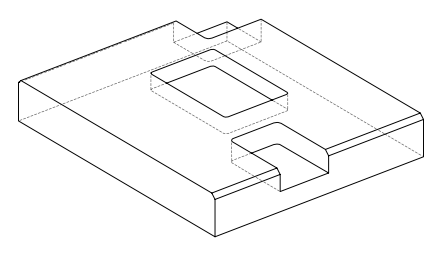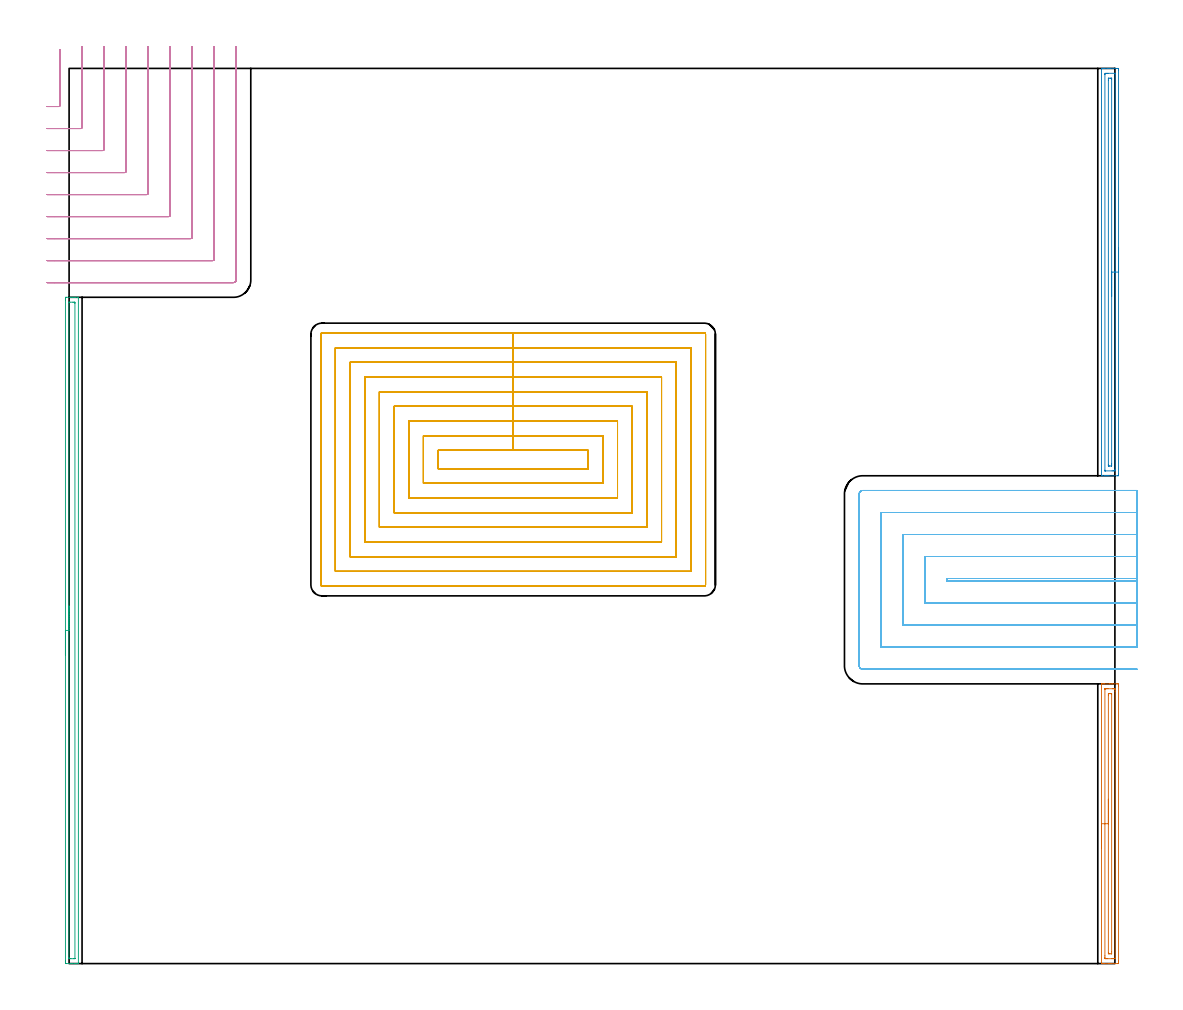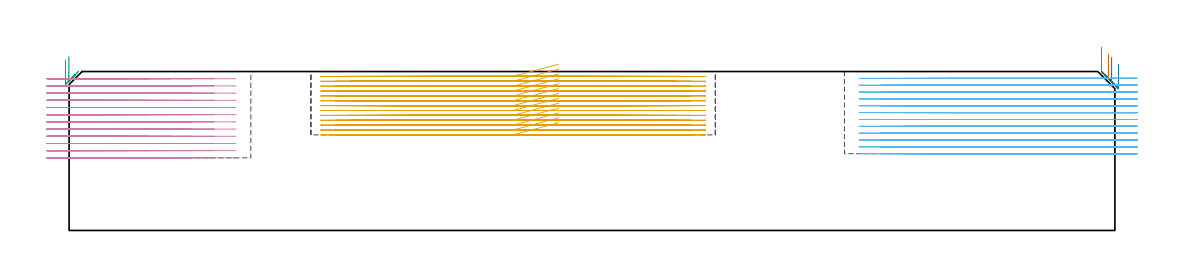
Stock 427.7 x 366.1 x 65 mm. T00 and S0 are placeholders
(PLAN: 6 operations, 3 tool changes, 151.1 min)
(1 AREA_MILL | FG_CHAMFER_SURFACE | UGT0205_001 | 2.93 min | 2911 mm3)
(2 AREA_MILL_1 | FG_CHAMFER_SURFACE_1 | UGT0205_001 | 4.19 min | 4190 mm3)
(3 AREA_MILL_2 | FG_CHAMFER_SURFACE_2 | UGT0205_001 | 4.55 min | 3875 mm3)
(4 MILL_CORNER_NOTCH_RECTANGULAR | CORNER_NOTCH_RECTANGULAR | NXT0201_011 | Follow Part, ap 3, ae 75% | 24.65 min | 245088 mm3)
(5 MILL_RECTANGULAR_POCKET | POCKET_RECTANGULAR_STRAIGHT | NXT0201_009 | Follow Part, ap 2, ae 75% | 79.49 min | 477308 mm3)
(6 MILL_SLOT | SLOT_PARTIAL_RECTANGULAR | NXT0201_011 | Follow Part, ap 3, ae 75% | 35.25 min | 315249 mm3)
(TOOL UGT0205_001 | Chamfer Mill 20 x 3 x 45 deg. | D20 FL50 Z2)
(TOOL NXT0201_011 | ENDMILL 12mm [2P460-1200-NA 1630] | D12 FL38 Z6)
(TOOL NXT0201_009 | ENDMILL 8mm [2P460-0800-NA 1630] | D8 FL26 Z6)
(OP 1 AREA_MILL)
G17 G21 G94 G90
T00 M6
G54
G17 G0 G90 X422.2 Y47.2 S1061 M3
G43 Z75. H0
G94 G1 Y47.238 Z74.128 F250.
Y47.352 Z73.263
Y47.541 Z72.412
Y47.803 Z71.58
Y48.137 Z70.774
Y48.54 Z70.
Y49.008 Z69.264
Y49.54 Z68.572
Y50.129 Z67.929
Y50.772 Z67.34
Y51.464 Z66.808
Y52.2 Z66.34
Y52.974 Z65.937
Y53.78 Z65.603
Y54.612 Z65.341
Y55.463 Z65.152
Y56.328 Z65.038
Y57.2 Z65.
Y114.254
X422.206 Y114.39 Z64.993
X422.476 Y114.4 Z64.722
X422.926 Z64.273
X423.502 Z63.693
X425.548 Z61.649
X426.14 Z61.055
X426.723 Z60.472
X428.482 Z58.714
X428.778 Y114.396 Z58.419
X429.191 Y114.39 Z58.005
X429.195 Y114.231 Z58.003
X429.199 Y113.808 Z58.001
X429.2 Y113.38 Z58.
Y1.055
X429.199 Y0.592 Z58.001
X429.195 Y0.169 Z58.003
X429.191 Y0.01 Z58.005
X428.778 Y0. Z58.419
X426.14 Z61.055
X425.548 Z61.649
X425.26 Z61.937
X423.502 Z63.693
X422.926 Z64.273
X422.622 Z64.577
X422.475 Y0.001 Z64.724
X422.206 Y0.01 Z64.993
X422.2 Y0.146 Z65.
Y57.2
X423.614 Z63.586
X423.615 Y112.22 Z63.585
X423.616 Y112.317 Z63.584
X423.618 Y112.364 Z63.582
X423.62 Y112.382 Z63.58
X423.643 Y112.39 Z63.557
X424.014 Y112.398 Z63.186
X424.381 Y112.399 Z62.819
X424.891 Y112.4 Z62.309
X426.65 Z60.55
X427.019 Y112.399 Z60.181
X427.532 Y112.396 Z59.668
X427.705 Y112.39 Z59.495
X427.779 Y112.369 Z59.421
X427.784 Y112.142 Z59.416
X427.785 Y112.025 Z59.415
X427.786 Y111.248 Z59.414
X427.785 Y2.18 Z59.415
X427.784 Y2.083 Z59.416
X427.781 Y2.036 Z59.419
X427.78 Y2.018 Z59.42
X427.757 Y2.01 Z59.443
X427.386 Y2.002 Z59.814
X427.019 Y2.001 Z60.181
X426.509 Y2. Z60.691
X424.75 Z62.45
X424.381 Y2.001 Z62.819
X423.867 Y2.004 Z63.333
X423.695 Y2.01 Z63.505
X423.621 Y2.031 Z63.579
X423.616 Y2.258 Z63.584
X423.615 Y2.375 Z63.585
X423.614 Y3.152 Z63.586
Y57.2
X425.028 Z62.172
X425.029 Y109.586 Z62.171
X425.031 Y110.242 Z62.169
X425.034 Y110.359 Z62.166
X425.035 Y110.382 Z62.165
X425.055 Y110.39 Z62.145
X425.108 Y110.397 Z62.092
X425.26 Y110.399 Z61.94
X425.985 Z61.215
X426.14 Y110.395 Z61.06
X426.294 Y110.39 Z60.906
X426.365 Y110.375 Z60.835
X426.368 Y110.32 Z60.832
X426.37 Y110.242 Z60.831
X426.371 Y110.008 Z60.829
Y4.814
X426.369 Y4.158 Z60.831
X426.366 Y4.041 Z60.834
X426.365 Y4.018 Z60.835
X426.345 Y4.01 Z60.855
X426.292 Y4.003 Z60.908
X426.14 Y4.001 Z61.06
X425.415 Z61.785
X425.26 Y4.005 Z61.94
X425.106 Y4.01 Z62.094
X425.035 Y4.025 Z62.165
X425.032 Y4.08 Z62.168
X425.03 Y4.158 Z62.17
X425.029 Y4.392 Z62.171
X425.028 Y57.2 Z62.172
Y58.072 Z62.21
Y58.936 Z62.323
Y59.788 Z62.512
Y60.62 Z62.775
Y61.426 Z63.108
Y62.2 Z63.511
Y62.936 Z63.98
Y63.628 Z64.511
Y64.271 Z65.1
Y64.86 Z65.744
Y65.392 Z66.436
Y65.86 Z67.172
Y66.263 Z67.945
Y66.597 Z68.751
Y66.859 Z69.583
Y67.048 Z70.435
Y67.162 Z71.3
Y67.2 Z72.172
G0 Z75.
M5
M2
(OP 2 AREA_MILL_1)
G17 G21 G94 G90
T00 M6
G54
G17 G0 G90 X429.2 Y292.8 S1061 M3
G43 Z75. H0
Z68.
G94 G1 Y292.762 Z67.128 F250.
Y292.648 Z66.264
Y292.459 Z65.412
Y292.197 Z64.58
Y291.863 Z63.774
Y291.46 Z63.
Y290.992 Z62.264
Y290.46 Z61.572
Y289.871 Z60.929
Y289.228 Z60.34
Y288.536 Z59.809
Y287.8 Z59.34
Y287.026 Z58.937
Y286.22 Z58.603
Y285.388 Z58.341
Y284.537 Z58.152
Y283.672 Z58.038
Y282.8 Z58.
X429.199 Y200.124 Z58.001
X429.196 Y199.699 Z58.002
X429.192 Y199.51 Z58.005
X428.778 Y199.5 Z58.419
X425.26 Z61.934
X424.73 Z62.467
X424.381 Z62.815
X423.85 Z63.346
X423.502 Z63.693
X422.535 Z64.665
X422.366 Y199.502 Z64.827
X422.202 Y199.51 Z64.988
X422.2 Y199.677 Z65.
Y365.923
X422.202 Y366.09 Z64.989
X422.366 Y366.098 Z64.827
X422.535 Y366.1 Z64.665
X422.804 Z64.396
X423.502 Z63.693
X424.73 Z62.467
X425.26 Z61.934
X425.874 Z61.321
X428.513 Z58.684
X428.778 Y366.097 Z58.419
X429.192 Y366.09 Z58.005
X429.196 Y365.901 Z58.002
X429.199 Y365.476 Z58.001
X429.2 Y282.8 Z58.
X427.786 Z59.414
X427.785 Y202.027 Z59.415
X427.784 Y201.912 Z59.416
X427.779 Y201.532 Z59.421
X427.415 Y201.509 Z59.785
X427.019 Y201.504 Z60.181
X426.544 Y201.5 Z60.656
X423.906 Z63.294
X423.699 Y201.502 Z63.501
X423.666 Y201.505 Z63.534
X423.633 Y201.51 Z63.567
X423.621 Y201.519 Z63.579
X423.62 Y201.546 Z63.58
X423.615 Y201.796 Z63.585
Y363.573
X423.616 Y363.688 Z63.584
X423.621 Y364.068 Z63.579
X423.985 Y364.091 Z63.215
X424.381 Y364.096 Z62.819
X424.856 Y364.1 Z62.344
X427.493 Z59.707
X427.701 Y364.098 Z59.499
X427.734 Y364.096 Z59.466
X427.767 Y364.09 Z59.433
X427.779 Y364.081 Z59.421
X427.78 Y364.054 Z59.42
X427.785 Y363.804 Z59.415
X427.786 Y282.8 Z59.414
X426.372 Z60.828
X426.371 Y204.358 Z60.829
X426.37 Y203.699 Z60.83
X426.367 Y203.582 Z60.833
X426.365 Y203.526 Z60.835
X426.359 Y203.509 Z60.841
X426.331 Y203.505 Z60.869
X426.14 Y203.502 Z61.06
X425.456 Y203.5 Z61.744
X425.26 Y203.502 Z61.94
X425.065 Y203.508 Z62.135
X425.042 Y203.51 Z62.158
X425.035 Y203.52 Z62.165
X425.032 Y203.558 Z62.168
X425.03 Y203.621 Z62.17
X425.029 Y203.699 Z62.171
X425.028 Y203.935 Z62.172
X425.029 Y361.242 Z62.171
X425.03 Y361.901 Z62.17
X425.033 Y362.018 Z62.167
X425.035 Y362.074 Z62.165
X425.041 Y362.091 Z62.159
X425.069 Y362.095 Z62.131
X425.26 Y362.098 Z61.94
X425.944 Y362.1 Z61.256
X426.14 Y362.098 Z61.06
X426.335 Y362.092 Z60.865
X426.358 Y362.09 Z60.842
X426.365 Y362.08 Z60.835
X426.368 Y362.042 Z60.832
X426.37 Y361.979 Z60.83
X426.371 Y361.901 Z60.829
X426.372 Y361.665 Z60.828
Y282.8
Y281.928 Z60.867
Y281.064 Z60.98
Y280.212 Z61.169
Y279.38 Z61.432
Y278.574 Z61.765
Y277.8 Z62.168
Y277.064 Z62.637
Y276.372 Z63.168
Y275.729 Z63.757
Y275.14 Z64.401
Y274.609 Z65.093
Y274.14 Z65.828
Y273.737 Z66.602
Y273.403 Z67.408
Y273.141 Z68.24
Y272.952 Z69.092
Y272.838 Z69.957
Y272.8 Z70.828
G0 Z75.
M5
M2
(OP 3 AREA_MILL_2)
G17 G21 G94 G90
T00 M6
G54
G17 G0 G90 X-1.5 Y126.25 S1061 M3
G43 Z75. H0
Z69.7
G94 G1 Y126.288 Z68.828 F250.
Y126.402 Z67.964
Y126.591 Z67.112
Y126.853 Z66.28
Y127.187 Z65.474
Y127.59 Z64.7
Y128.059 Z63.964
Y128.59 Z63.272
Y129.179 Z62.629
Y129.822 Z62.04
Y130.514 Z61.509
Y131.25 Z61.04
Y132.024 Z60.637
Y132.83 Z60.303
Y133.662 Z60.041
Y134.514 Z59.852
Y135.378 Z59.738
Y136.25 Z59.7
Y271.456
X-1.499 Y271.895 Z59.701
X-1.495 Y272.343 Z59.702
X-1.491 Y272.49 Z59.705
X-1.053 Y272.5 Z60.143
X0.709 Z61.903
X1.278 Z62.474
X1.591 Z62.787
X2.159 Z63.355
X2.472 Z63.667
X3.483 Z64.682
X3.794 Y272.49 Z64.993
X3.8 Y272.341 Z65.
Y0.159
X3.794 Y0.01 Z64.993
X3.482 Y0. Z64.682
X3.098 Z64.297
X2.472 Z63.667
X1.278 Z62.474
X0.709 Z61.903
X-1.053 Y0.001 Z60.143
X-1.284 Y0.004 Z59.912
X-1.491 Y0.01 Z59.705
X-1.495 Y0.157 Z59.703
X-1.499 Y0.605 Z59.701
X-1.5 Y1.058 Z59.7
Y136.25
X-0.086 Z61.114
X-0.085 Y270.412 Z61.115
X-0.084 Y270.463 Z61.116
X-0.082 Y270.486 Z61.118
X-0.08 Y270.49 Z61.12
X-0.059 Y270.492 Z61.141
X0.326 Y270.499 Z61.526
X1.591 Z62.791
X2.09 Y270.497 Z63.29
X2.29 Y270.49 Z63.49
X2.379 Y270.472 Z63.579
X2.384 Y270.199 Z63.584
X2.385 Y270.11 Z63.585
Y2.088
X2.384 Y2.037 Z63.584
X2.381 Y2.014 Z63.581
X2.38 Y2.01 Z63.58
X2.359 Y2.008 Z63.559
X1.974 Y2.001 Z63.174
X0.709 Z61.909
X0.21 Y2.003 Z61.41
X0.01 Y2.01 Z61.21
X-0.079 Y2.028 Z61.121
X-0.084 Y2.301 Z61.116
X-0.085 Y2.39 Z61.115
X-0.086 Y136.25 Z61.114
Y137.122 Z61.152
Y137.987 Z61.266
Y138.838 Z61.455
Y139.67 Z61.717
Y140.476 Z62.051
Y141.25 Z62.454
Y141.986 Z62.923
Y142.678 Z63.454
Y143.321 Z64.043
Y143.91 Z64.686
Y144.442 Z65.378
Y144.91 Z66.114
Y145.313 Z66.888
Y145.647 Z67.694
Y145.909 Z68.526
Y146.098 Z69.378
Y146.212 Z70.243
Y146.25 Z71.114
G0 Z75.
M5
M2
(OP 4 MILL_CORNER_NOTCH_RECTANGULAR)
G17 G21 G94 G90
T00 M6
G54
G17 G0 G90 X-9. Y350.5 S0 M3
G43 Z75. H1
Z62.058
G94 G1 X-6. F250.
X-4.294 F500.
G3 X-3.7 Y351.094 R0.6
G1 Y370.823
Y373.823 F250.
G0 Z75.
X-9. Y341.5
Z62.058
G1 X-6.
X4.705 F500.
G3 X5.3 Y342.095 R0.6
G1 Y372.1
Y375.1 F250.
G0 Z75.
X-9. Y332.5
Z62.058
G1 X-6.
X13.705 F500.
G3 X14.3 Y333.095 R0.6
G1 Y372.1
Y375.1 F250.
G0 Z75.
X-9. Y323.5
Z62.058
G1 X-6.
X22.705 F500.
G3 X23.3 Y324.095 R0.6
G1 Y372.1
Y375.1 F250.
G0 Z75.
X-9. Y314.5
Z62.058
G1 X-6.
X31.704 F500.
G3 X32.3 Y315.096 R0.6
G1 Y372.1
Y375.1 F250.
G0 Z75.
X-9. Y305.5
Z62.058
G1 X-6.
X40.704 F500.
G3 X41.3 Y306.096 R0.6
G1 Y372.1
Y375.1 F250.
G0 Z75.
X-9. Y296.5
Z62.058
G1 X-6.
X49.704 F500.
G3 X50.3 Y297.096 R0.6
G1 Y372.1
Y375.1 F250.
G0 Z75.
X-9. Y287.5
Z62.058
G1 X-6.
X58.704 F500.
G3 X59.3 Y288.096 R0.6
G1 Y372.1
Y375.1 F250.
G0 Z75.
X-9. Y278.5
Z62.058
G1 X-6.
X67.2 F500.
G3 X68.3 Y279.6 R1.1
G1 Y372.1
Y375.1 F250.
G0 Z75.
X-9. Y350.5
Z59.117
G1 X-6.
X-4.294 F500.
G3 X-3.7 Y351.094 R0.6
G1 Y370.823
Y373.823 F250.
G0 Z75.
X-9. Y341.5
Z59.117
G1 X-6.
X4.705 F500.
G3 X5.3 Y342.095 R0.6
G1 Y372.1
Y375.1 F250.
G0 Z75.
X-9. Y332.5
Z59.117
G1 X-6.
X13.705 F500.
G3 X14.3 Y333.095 R0.6
G1 Y372.1
Y375.1 F250.
G0 Z75.
X-9. Y323.5
Z59.117
G1 X-6.
X22.705 F500.
G3 X23.3 Y324.095 R0.6
G1 Y372.1
Y375.1 F250.
G0 Z75.
X-9. Y314.5
Z59.117
G1 X-6.
X31.704 F500.
G3 X32.3 Y315.096 R0.6
G1 Y372.1
Y375.1 F250.
G0 Z75.
X-9. Y305.5
Z59.117
G1 X-6.
X40.704 F500.
G3 X41.3 Y306.096 R0.6
G1 Y372.1
Y375.1 F250.
G0 Z75.
X-9. Y296.5
Z59.117
G1 X-6.
X49.704 F500.
G3 X50.3 Y297.096 R0.6
G1 Y372.1
Y375.1 F250.
G0 Z75.
X-9. Y287.5
Z59.117
G1 X-6.
X58.704 F500.
G3 X59.3 Y288.096 R0.6
G1 Y372.1
Y375.1 F250.
G0 Z75.
X-9. Y278.5
Z59.117
G1 X-6.
X67.2 F500.
G3 X68.3 Y279.6 R1.1
G1 Y372.1
Y375.1 F250.
G0 Z75.
X-9. Y350.5
Z56.175
G1 X-6.
X-4.294 F500.
G3 X-3.7 Y351.094 R0.6
G1 Y370.823
Y373.823 F250.
G0 Z75.
X-9. Y341.5
Z56.175
G1 X-6.
X4.705 F500.
G3 X5.3 Y342.095 R0.6
G1 Y372.1
Y375.1 F250.
G0 Z75.
X-9. Y332.5
Z56.175
G1 X-6.
X13.705 F500.
G3 X14.3 Y333.095 R0.6
G1 Y372.1
Y375.1 F250.
G0 Z75.
X-9. Y323.5
Z56.175
G1 X-6.
X22.705 F500.
G3 X23.3 Y324.095 R0.6
G1 Y372.1
Y375.1 F250.
G0 Z75.
X-9. Y314.5
Z56.175
G1 X-6.
X31.704 F500.
G3 X32.3 Y315.096 R0.6
G1 Y372.1
Y375.1 F250.
G0 Z75.
X-9. Y305.5
Z56.175
G1 X-6.
X40.704 F500.
G3 X41.3 Y306.096 R0.6
G1 Y372.1
Y375.1 F250.
G0 Z75.
X-9. Y296.5
Z56.175
G1 X-6.
X49.704 F500.
G3 X50.3 Y297.096 R0.6
G1 Y372.1
Y375.1 F250.
G0 Z75.
X-9. Y287.5
Z56.175
G1 X-6.
X58.704 F500.
G3 X59.3 Y288.096 R0.6
G1 Y372.1
Y375.1 F250.
G0 Z75.
X-9. Y278.5
Z56.175
G1 X-6.
X67.2 F500.
G3 X68.3 Y279.6 R1.1
G1 Y372.1
Y375.1 F250.
G0 Z75.
X-9. Y350.5
Z53.233
G1 X-6.
X-4.294 F500.
G3 X-3.7 Y351.094 R0.6
G1 Y370.823
Y373.823 F250.
G0 Z75.
X-9. Y341.5
Z53.233
G1 X-6.
X4.705 F500.
G3 X5.3 Y342.095 R0.6
G1 Y372.1
Y375.1 F250.
G0 Z75.
X-9. Y332.5
Z53.233
G1 X-6.
X13.705 F500.
G3 X14.3 Y333.095 R0.6
G1 Y372.1
Y375.1 F250.
G0 Z75.
X-9. Y323.5
Z53.233
G1 X-6.
X22.705 F500.
G3 X23.3 Y324.095 R0.6
G1 Y372.1
Y375.1 F250.
G0 Z75.
X-9. Y314.5
Z53.233
G1 X-6.
X31.704 F500.
G3 X32.3 Y315.096 R0.6
G1 Y372.1
Y375.1 F250.
G0 Z75.
X-9. Y305.5
Z53.233
G1 X-6.
X40.704 F500.
G3 X41.3 Y306.096 R0.6
G1 Y372.1
Y375.1 F250.
G0 Z75.
X-9. Y296.5
Z53.233
G1 X-6.
X49.704 F500.
G3 X50.3 Y297.096 R0.6
G1 Y372.1
Y375.1 F250.
G0 Z75.
X-9. Y287.5
Z53.233
G1 X-6.
X58.704 F500.
G3 X59.3 Y288.096 R0.6
G1 Y372.1
Y375.1 F250.
G0 Z75.
X-9. Y278.5
Z53.233
G1 X-6.
X67.2 F500.
G3 X68.3 Y279.6 R1.1
G1 Y372.1
Y375.1 F250.
G0 Z75.
X-9. Y350.5
Z50.292
G1 X-6.
X-4.294 F500.
G3 X-3.7 Y351.094 R0.6
G1 Y370.823
Y373.823 F250.
G0 Z75.
X-9. Y341.5
Z50.292
G1 X-6.
X4.705 F500.
G3 X5.3 Y342.095 R0.6
G1 Y372.1
Y375.1 F250.
G0 Z75.
X-9. Y332.5
Z50.292
G1 X-6.
X13.705 F500.
G3 X14.3 Y333.095 R0.6
G1 Y372.1
Y375.1 F250.
G0 Z75.
X-9. Y323.5
Z50.292
G1 X-6.
X22.705 F500.
G3 X23.3 Y324.095 R0.6
G1 Y372.1
Y375.1 F250.
G0 Z75.
X-9. Y314.5
Z50.292
G1 X-6.
X31.704 F500.
G3 X32.3 Y315.096 R0.6
G1 Y372.1
Y375.1 F250.
G0 Z75.
X-9. Y305.5
Z50.292
G1 X-6.
X40.704 F500.
G3 X41.3 Y306.096 R0.6
G1 Y372.1
Y375.1 F250.
G0 Z75.
X-9. Y296.5
Z50.292
G1 X-6.
X49.704 F500.
G3 X50.3 Y297.096 R0.6
G1 Y372.1
Y375.1 F250.
G0 Z75.
X-9. Y287.5
Z50.292
G1 X-6.
X58.704 F500.
G3 X59.3 Y288.096 R0.6
G1 Y372.1
Y375.1 F250.
G0 Z75.
X-9. Y278.5
Z50.292
G1 X-6.
X67.2 F500.
G3 X68.3 Y279.6 R1.1
G1 Y372.1
Y375.1 F250.
G0 Z75.
X-9. Y350.5
Z47.35
G1 X-6.
X-4.294 F500.
G3 X-3.7 Y351.094 R0.6
G1 Y370.823
Y373.823 F250.
G0 Z75.
X-9. Y341.5
Z47.35
G1 X-6.
X4.705 F500.
G3 X5.3 Y342.095 R0.6
G1 Y372.1
Y375.1 F250.
G0 Z75.
X-9. Y332.5
Z47.35
G1 X-6.
X13.705 F500.
G3 X14.3 Y333.095 R0.6
G1 Y372.1
Y375.1 F250.
G0 Z75.
X-9. Y323.5
Z47.35
G1 X-6.
X22.705 F500.
G3 X23.3 Y324.095 R0.6
G1 Y372.1
Y375.1 F250.
G0 Z75.
X-9. Y314.5
Z47.35
G1 X-6.
X31.704 F500.
G3 X32.3 Y315.096 R0.6
G1 Y372.1
Y375.1 F250.
G0 Z75.
X-9. Y305.5
Z47.35
G1 X-6.
X40.704 F500.
G3 X41.3 Y306.096 R0.6
G1 Y372.1
Y375.1 F250.
G0 Z75.
X-9. Y296.5
Z47.35
G1 X-6.
X49.704 F500.
G3 X50.3 Y297.096 R0.6
G1 Y372.1
Y375.1 F250.
G0 Z75.
X-9. Y287.5
Z47.35
G1 X-6.
X58.704 F500.
G3 X59.3 Y288.096 R0.6
G1 Y372.1
Y375.1 F250.
G0 Z75.
X-9. Y278.5
Z47.35
G1 X-6.
X67.2 F500.
G3 X68.3 Y279.6 R1.1
G1 Y372.1
Y375.1 F250.
G0 Z75.
X-9. Y350.5
Z44.408
G1 X-6.
X-4.294 F500.
G3 X-3.7 Y351.094 R0.6
G1 Y370.823
Y373.823 F250.
G0 Z75.
X-9. Y341.5
Z44.408
G1 X-6.
X4.705 F500.
G3 X5.3 Y342.095 R0.6
G1 Y372.1
Y375.1 F250.
G0 Z75.
X-9. Y332.5
Z44.408
G1 X-6.
X13.705 F500.
G3 X14.3 Y333.095 R0.6
G1 Y372.1
Y375.1 F250.
G0 Z75.
X-9. Y323.5
Z44.408
G1 X-6.
X22.705 F500.
G3 X23.3 Y324.095 R0.6
G1 Y372.1
Y375.1 F250.
G0 Z75.
X-9. Y314.5
Z44.408
G1 X-6.
X31.704 F500.
G3 X32.3 Y315.096 R0.6
G1 Y372.1
Y375.1 F250.
G0 Z75.
X-9. Y305.5
Z44.408
G1 X-6.
X40.704 F500.
G3 X41.3 Y306.096 R0.6
G1 Y372.1
Y375.1 F250.
G0 Z75.
X-9. Y296.5
Z44.408
G1 X-6.
X49.704 F500.
G3 X50.3 Y297.096 R0.6
G1 Y372.1
Y375.1 F250.
G0 Z75.
X-9. Y287.5
Z44.408
G1 X-6.
X58.704 F500.
G3 X59.3 Y288.096 R0.6
G1 Y372.1
Y375.1 F250.
G0 Z75.
X-9. Y278.5
Z44.408
G1 X-6.
X67.2 F500.
G3 X68.3 Y279.6 R1.1
G1 Y372.1
Y375.1 F250.
G0 Z75.
X-9. Y350.5
Z41.467
G1 X-6.
X-4.294 F500.
G3 X-3.7 Y351.094 R0.6
G1 Y370.823
Y373.823 F250.
G0 Z75.
X-9. Y341.5
Z41.467
G1 X-6.
X4.705 F500.
G3 X5.3 Y342.095 R0.6
G1 Y372.1
Y375.1 F250.
G0 Z75.
X-9. Y332.5
Z41.467
G1 X-6.
X13.705 F500.
G3 X14.3 Y333.095 R0.6
G1 Y372.1
Y375.1 F250.
G0 Z75.
X-9. Y323.5
Z41.467
G1 X-6.
X22.705 F500.
G3 X23.3 Y324.095 R0.6
G1 Y372.1
Y375.1 F250.
G0 Z75.
X-9. Y314.5
Z41.467
G1 X-6.
X31.704 F500.
G3 X32.3 Y315.096 R0.6
G1 Y372.1
Y375.1 F250.
G0 Z75.
X-9. Y305.5
Z41.467
G1 X-6.
X40.704 F500.
G3 X41.3 Y306.096 R0.6
G1 Y372.1
Y375.1 F250.
G0 Z75.
X-9. Y296.5
Z41.467
G1 X-6.
X49.704 F500.
G3 X50.3 Y297.096 R0.6
G1 Y372.1
Y375.1 F250.
G0 Z75.
X-9. Y287.5
Z41.467
G1 X-6.
X58.704 F500.
G3 X59.3 Y288.096 R0.6
G1 Y372.1
Y375.1 F250.
G0 Z75.
X-9. Y278.5
Z41.467
G1 X-6.
X67.2 F500.
G3 X68.3 Y279.6 R1.1
G1 Y372.1
Y375.1 F250.
G0 Z75.
X-9. Y350.5
Z38.525
G1 X-6.
X-4.294 F500.
G3 X-3.7 Y351.094 R0.6
G1 Y370.823
Y373.823 F250.
G0 Z75.
X-9. Y341.5
Z38.525
G1 X-6.
X4.705 F500.
G3 X5.3 Y342.095 R0.6
G1 Y372.1
Y375.1 F250.
G0 Z75.
X-9. Y332.5
Z38.525
G1 X-6.
X13.705 F500.
G3 X14.3 Y333.095 R0.6
G1 Y372.1
Y375.1 F250.
G0 Z75.
X-9. Y323.5
Z38.525
G1 X-6.
X22.705 F500.
G3 X23.3 Y324.095 R0.6
G1 Y372.1
Y375.1 F250.
G0 Z75.
X-9. Y314.5
Z38.525
G1 X-6.
X31.704 F500.
G3 X32.3 Y315.096 R0.6
G1 Y372.1
Y375.1 F250.
G0 Z75.
X-9. Y305.5
Z38.525
G1 X-6.
X40.704 F500.
G3 X41.3 Y306.096 R0.6
G1 Y372.1
Y375.1 F250.
G0 Z75.
X-9. Y296.5
Z38.525
G1 X-6.
X49.704 F500.
G3 X50.3 Y297.096 R0.6
G1 Y372.1
Y375.1 F250.
G0 Z75.
X-9. Y287.5
Z38.525
G1 X-6.
X58.704 F500.
G3 X59.3 Y288.096 R0.6
G1 Y372.1
Y375.1 F250.
G0 Z75.
X-9. Y278.5
Z38.525
G1 X-6.
X67.2 F500.
G3 X68.3 Y279.6 R1.1
G1 Y372.1
Y375.1 F250.
G0 Z75.
X-9. Y350.5
Z35.583
G1 X-6.
X-4.294 F500.
G3 X-3.7 Y351.094 R0.6
G1 Y370.823
Y373.823 F250.
G0 Z75.
X-9. Y341.5
Z35.583
G1 X-6.
X4.705 F500.
G3 X5.3 Y342.095 R0.6
G1 Y372.1
Y375.1 F250.
G0 Z75.
X-9. Y332.5
Z35.583
G1 X-6.
X13.705 F500.
G3 X14.3 Y333.095 R0.6
G1 Y372.1
Y375.1 F250.
G0 Z75.
X-9. Y323.5
Z35.583
G1 X-6.
X22.705 F500.
G3 X23.3 Y324.095 R0.6
G1 Y372.1
Y375.1 F250.
G0 Z75.
X-9. Y314.5
Z35.583
G1 X-6.
X31.704 F500.
G3 X32.3 Y315.096 R0.6
G1 Y372.1
Y375.1 F250.
G0 Z75.
X-9. Y305.5
Z35.583
G1 X-6.
X40.704 F500.
G3 X41.3 Y306.096 R0.6
G1 Y372.1
Y375.1 F250.
G0 Z75.
X-9. Y296.5
Z35.583
G1 X-6.
X49.704 F500.
G3 X50.3 Y297.096 R0.6
G1 Y372.1
Y375.1 F250.
G0 Z75.
X-9. Y287.5
Z35.583
G1 X-6.
X58.704 F500.
G3 X59.3 Y288.096 R0.6
G1 Y372.1
Y375.1 F250.
G0 Z75.
X-9. Y278.5
Z35.583
G1 X-6.
X67.2 F500.
G3 X68.3 Y279.6 R1.1
G1 Y372.1
Y375.1 F250.
G0 Z75.
X-9. Y350.5
Z32.642
G1 X-6.
X-4.294 F500.
G3 X-3.7 Y351.094 R0.6
G1 Y370.823
Y373.823 F250.
G0 Z75.
X-9. Y341.5
Z32.642
G1 X-6.
X4.705 F500.
G3 X5.3 Y342.095 R0.6
G1 Y372.1
Y375.1 F250.
G0 Z75.
X-9. Y332.5
Z32.642
G1 X-6.
X13.705 F500.
G3 X14.3 Y333.095 R0.6
G1 Y372.1
Y375.1 F250.
G0 Z75.
X-9. Y323.5
Z32.642
G1 X-6.
X22.705 F500.
G3 X23.3 Y324.095 R0.6
G1 Y372.1
Y375.1 F250.
G0 Z75.
X-9. Y314.5
Z32.642
G1 X-6.
X31.704 F500.
G3 X32.3 Y315.096 R0.6
G1 Y372.1
Y375.1 F250.
G0 Z75.
X-9. Y305.5
Z32.642
G1 X-6.
X40.704 F500.
G3 X41.3 Y306.096 R0.6
G1 Y372.1
Y375.1 F250.
G0 Z75.
X-9. Y296.5
Z32.642
G1 X-6.
X49.704 F500.
G3 X50.3 Y297.096 R0.6
G1 Y372.1
Y375.1 F250.
G0 Z75.
X-9. Y287.5
Z32.642
G1 X-6.
X58.704 F500.
G3 X59.3 Y288.096 R0.6
G1 Y372.1
Y375.1 F250.
G0 Z75.
X-9. Y278.5
Z32.642
G1 X-6.
X67.2 F500.
G3 X68.3 Y279.6 R1.1
G1 Y372.1
Y375.1 F250.
G0 Z75.
X-9. Y350.5
Z29.7
G1 X-6.
X-4.294 F500.
G3 X-3.7 Y351.094 R0.6
G1 Y370.823
Y373.823 F250.
G0 Z75.
X-9. Y341.5
Z29.7
G1 X-6.
X4.705 F500.
G3 X5.3 Y342.095 R0.6
G1 Y372.1
Y375.1 F250.
G0 Z75.
X-9. Y332.5
Z29.7
G1 X-6.
X13.705 F500.
G3 X14.3 Y333.095 R0.6
G1 Y372.1
Y375.1 F250.
G0 Z75.
X-9. Y323.5
Z29.7
G1 X-6.
X22.705 F500.
G3 X23.3 Y324.095 R0.6
G1 Y372.1
Y375.1 F250.
G0 Z75.
X-9. Y314.5
Z29.7
G1 X-6.
X31.704 F500.
G3 X32.3 Y315.096 R0.6
G1 Y372.1
Y375.1 F250.
G0 Z75.
X-9. Y305.5
Z29.7
G1 X-6.
X40.704 F500.
G3 X41.3 Y306.096 R0.6
G1 Y372.1
Y375.1 F250.
G0 Z75.
X-9. Y296.5
Z29.7
G1 X-6.
X49.704 F500.
G3 X50.3 Y297.096 R0.6
G1 Y372.1
Y375.1 F250.
G0 Z75.
X-9. Y287.5
Z29.7
G1 X-6.
X58.704 F500.
G3 X59.3 Y288.096 R0.6
G1 Y372.1
Y375.1 F250.
G0 Z75.
X-9. Y278.5
Z29.7
G1 X-6.
X67.2 F500.
G3 X68.3 Y279.6 R1.1
G1 Y372.1
Y375.1 F250.
G0 Z75.
M5
M2
(OP 5 MILL_RECTANGULAR_POCKET)
G17 G21 G94 G90
T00 M6
G54
G17 G0 G90 X200.232 Y209.9 S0 M3
G43 Z75. H1
Z68.
G94 G1 X181.6 Z63.008 F250.
X150.9 F500.
Y202.4
X212.3
Y209.9
X181.6
Y215.9
X144.9
Y196.4
X218.3
Y215.9
X181.6
Y221.9
X138.9
Y190.4
X224.3
Y221.9
X181.6
Y227.9
X132.9
Y184.4
X230.3
Y227.9
X181.6
Y233.9
X126.9
Y178.4
X236.3
Y233.9
X181.6
Y239.9
X120.9
Y172.4
X242.3
Y239.9
X181.6
Y245.9
X114.9
Y166.4
X248.3
Y245.9
X181.6
Y251.9
X108.9
Y160.4
X254.3
Y251.9
X181.6
Y257.9
X103.4
G3 X102.9 Y257.4 R0.5
G1 Y154.9
G3 X103.4 Y154.4 R0.5
G1 X259.8
G3 X260.3 Y154.9 R0.5
G1 Y257.4
G3 X259.8 Y257.9 R0.5
G1 X181.6
X180.6
G0 X200.232 Y209.9 Z66.008
G1 X181.6 Z61.015 F250.
X150.9 F500.
Y202.4
X212.3
Y209.9
X181.6
Y215.9
X144.9
Y196.4
X218.3
Y215.9
X181.6
Y221.9
X138.9
Y190.4
X224.3
Y221.9
X181.6
Y227.9
X132.9
Y184.4
X230.3
Y227.9
X181.6
Y233.9
X126.9
Y178.4
X236.3
Y233.9
X181.6
Y239.9
X120.9
Y172.4
X242.3
Y239.9
X181.6
Y245.9
X114.9
Y166.4
X248.3
Y245.9
X181.6
Y251.9
X108.9
Y160.4
X254.3
Y251.9
X181.6
Y257.9
X103.4
G3 X102.9 Y257.4 R0.5
G1 Y154.9
G3 X103.4 Y154.4 R0.5
G1 X259.8
G3 X260.3 Y154.9 R0.5
G1 Y257.4
G3 X259.8 Y257.9 R0.5
G1 X181.6
X180.6
G0 X200.232 Y209.9 Z64.015
G1 X181.6 Z59.023 F250.
X150.9 F500.
Y202.4
X212.3
Y209.9
X181.6
Y215.9
X144.9
Y196.4
X218.3
Y215.9
X181.6
Y221.9
X138.9
Y190.4
X224.3
Y221.9
X181.6
Y227.9
X132.9
Y184.4
X230.3
Y227.9
X181.6
Y233.9
X126.9
Y178.4
X236.3
Y233.9
X181.6
Y239.9
X120.9
Y172.4
X242.3
Y239.9
X181.6
Y245.9
X114.9
Y166.4
X248.3
Y245.9
X181.6
Y251.9
X108.9
Y160.4
X254.3
Y251.9
X181.6
Y257.9
X103.4
G3 X102.9 Y257.4 R0.5
G1 Y154.9
G3 X103.4 Y154.4 R0.5
G1 X259.8
G3 X260.3 Y154.9 R0.5
G1 Y257.4
G3 X259.8 Y257.9 R0.5
G1 X181.6
X180.6
G0 X200.232 Y209.9 Z62.023
G1 X181.6 Z57.031 F250.
X150.9 F500.
Y202.4
X212.3
Y209.9
X181.6
Y215.9
X144.9
Y196.4
X218.3
Y215.9
X181.6
Y221.9
X138.9
Y190.4
X224.3
Y221.9
X181.6
Y227.9
X132.9
Y184.4
X230.3
Y227.9
X181.6
Y233.9
X126.9
Y178.4
X236.3
Y233.9
X181.6
Y239.9
X120.9
Y172.4
X242.3
Y239.9
X181.6
Y245.9
X114.9
Y166.4
X248.3
Y245.9
X181.6
Y251.9
X108.9
Y160.4
X254.3
Y251.9
X181.6
Y257.9
X103.4
G3 X102.9 Y257.4 R0.5
G1 Y154.9
G3 X103.4 Y154.4 R0.5
G1 X259.8
G3 X260.3 Y154.9 R0.5
G1 Y257.4
G3 X259.8 Y257.9 R0.5
G1 X181.6
X180.6
G0 X200.232 Y209.9 Z60.031
G1 X181.6 Z55.038 F250.
X150.9 F500.
Y202.4
X212.3
Y209.9
X181.6
Y215.9
X144.9
Y196.4
X218.3
Y215.9
X181.6
Y221.9
X138.9
Y190.4
X224.3
Y221.9
X181.6
Y227.9
X132.9
Y184.4
X230.3
Y227.9
X181.6
Y233.9
X126.9
Y178.4
X236.3
Y233.9
X181.6
Y239.9
X120.9
Y172.4
X242.3
Y239.9
X181.6
Y245.9
X114.9
Y166.4
X248.3
Y245.9
X181.6
Y251.9
X108.9
Y160.4
X254.3
Y251.9
X181.6
Y257.9
X103.4
G3 X102.9 Y257.4 R0.5
G1 Y154.9
G3 X103.4 Y154.4 R0.5
G1 X259.8
G3 X260.3 Y154.9 R0.5
G1 Y257.4
G3 X259.8 Y257.9 R0.5
G1 X181.6
X180.6
G0 X200.232 Y209.9 Z58.038
G1 X181.6 Z53.046 F250.
X150.9 F500.
Y202.4
X212.3
Y209.9
X181.6
Y215.9
X144.9
Y196.4
X218.3
Y215.9
X181.6
Y221.9
X138.9
Y190.4
X224.3
Y221.9
X181.6
Y227.9
X132.9
Y184.4
X230.3
Y227.9
X181.6
Y233.9
X126.9
Y178.4
X236.3
Y233.9
X181.6
Y239.9
X120.9
Y172.4
X242.3
Y239.9
X181.6
Y245.9
X114.9
Y166.4
X248.3
Y245.9
X181.6
Y251.9
X108.9
Y160.4
X254.3
Y251.9
X181.6
Y257.9
X103.4
G3 X102.9 Y257.4 R0.5
G1 Y154.9
G3 X103.4 Y154.4 R0.5
G1 X259.8
G3 X260.3 Y154.9 R0.5
G1 Y257.4
G3 X259.8 Y257.9 R0.5
G1 X181.6
X180.6
G0 X200.232 Y209.9 Z56.046
G1 X181.6 Z51.054 F250.
X150.9 F500.
Y202.4
X212.3
Y209.9
X181.6
Y215.9
X144.9
Y196.4
X218.3
Y215.9
X181.6
Y221.9
X138.9
Y190.4
X224.3
Y221.9
X181.6
Y227.9
X132.9
Y184.4
X230.3
Y227.9
X181.6
Y233.9
X126.9
Y178.4
X236.3
Y233.9
X181.6
Y239.9
X120.9
Y172.4
X242.3
Y239.9
X181.6
Y245.9
X114.9
Y166.4
X248.3
Y245.9
X181.6
Y251.9
X108.9
Y160.4
X254.3
Y251.9
X181.6
Y257.9
X103.4
G3 X102.9 Y257.4 R0.5
G1 Y154.9
G3 X103.4 Y154.4 R0.5
G1 X259.8
G3 X260.3 Y154.9 R0.5
G1 Y257.4
G3 X259.8 Y257.9 R0.5
G1 X181.6
X180.6
G0 X200.232 Y209.9 Z54.054
G1 X181.6 Z49.062 F250.
X150.9 F500.
Y202.4
X212.3
Y209.9
X181.6
Y215.9
X144.9
Y196.4
X218.3
Y215.9
X181.6
Y221.9
X138.9
Y190.4
X224.3
Y221.9
X181.6
Y227.9
X132.9
Y184.4
X230.3
Y227.9
X181.6
Y233.9
X126.9
Y178.4
X236.3
Y233.9
X181.6
Y239.9
X120.9
Y172.4
X242.3
Y239.9
X181.6
Y245.9
X114.9
Y166.4
X248.3
Y245.9
X181.6
Y251.9
X108.9
Y160.4
X254.3
Y251.9
X181.6
Y257.9
X103.4
G3 X102.9 Y257.4 R0.5
G1 Y154.9
G3 X103.4 Y154.4 R0.5
G1 X259.8
G3 X260.3 Y154.9 R0.5
G1 Y257.4
G3 X259.8 Y257.9 R0.5
G1 X181.6
X180.6
G0 X200.232 Y209.9 Z52.062
G1 X181.6 Z47.069 F250.
X150.9 F500.
Y202.4
X212.3
Y209.9
X181.6
Y215.9
X144.9
Y196.4
X218.3
Y215.9
X181.6
Y221.9
X138.9
Y190.4
X224.3
Y221.9
X181.6
Y227.9
X132.9
Y184.4
X230.3
Y227.9
X181.6
Y233.9
X126.9
Y178.4
X236.3
Y233.9
X181.6
Y239.9
X120.9
Y172.4
X242.3
Y239.9
X181.6
Y245.9
X114.9
Y166.4
X248.3
Y245.9
X181.6
Y251.9
X108.9
Y160.4
X254.3
Y251.9
X181.6
Y257.9
X103.4
G3 X102.9 Y257.4 R0.5
G1 Y154.9
G3 X103.4 Y154.4 R0.5
G1 X259.8
G3 X260.3 Y154.9 R0.5
G1 Y257.4
G3 X259.8 Y257.9 R0.5
G1 X181.6
X180.6
G0 X200.232 Y209.9 Z50.069
G1 X181.6 Z45.077 F250.
X150.9 F500.
Y202.4
X212.3
Y209.9
X181.6
Y215.9
X144.9
Y196.4
X218.3
Y215.9
X181.6
Y221.9
X138.9
Y190.4
X224.3
Y221.9
X181.6
Y227.9
X132.9
Y184.4
X230.3
Y227.9
X181.6
Y233.9
X126.9
Y178.4
X236.3
Y233.9
X181.6
Y239.9
X120.9
Y172.4
X242.3
Y239.9
X181.6
Y245.9
X114.9
Y166.4
X248.3
Y245.9
X181.6
Y251.9
X108.9
Y160.4
X254.3
Y251.9
X181.6
Y257.9
X103.4
G3 X102.9 Y257.4 R0.5
G1 Y154.9
G3 X103.4 Y154.4 R0.5
G1 X259.8
G3 X260.3 Y154.9 R0.5
G1 Y257.4
G3 X259.8 Y257.9 R0.5
G1 X181.6
X180.6
G0 X200.232 Y209.9 Z48.077
G1 X181.6 Z43.085 F250.
X150.9 F500.
Y202.4
X212.3
Y209.9
X181.6
Y215.9
X144.9
Y196.4
X218.3
Y215.9
X181.6
Y221.9
X138.9
Y190.4
X224.3
Y221.9
X181.6
Y227.9
X132.9
Y184.4
X230.3
Y227.9
X181.6
Y233.9
X126.9
Y178.4
X236.3
Y233.9
X181.6
Y239.9
X120.9
Y172.4
X242.3
Y239.9
X181.6
Y245.9
X114.9
Y166.4
X248.3
Y245.9
X181.6
Y251.9
X108.9
Y160.4
X254.3
Y251.9
X181.6
Y257.9
X103.4
G3 X102.9 Y257.4 R0.5
G1 Y154.9
G3 X103.4 Y154.4 R0.5
G1 X259.8
G3 X260.3 Y154.9 R0.5
G1 Y257.4
G3 X259.8 Y257.9 R0.5
G1 X181.6
X180.6
G0 X200.232 Y209.9 Z46.085
G1 X181.6 Z41.092 F250.
X150.9 F500.
Y202.4
X212.3
Y209.9
X181.6
Y215.9
X144.9
Y196.4
X218.3
Y215.9
X181.6
Y221.9
X138.9
Y190.4
X224.3
Y221.9
X181.6
Y227.9
X132.9
Y184.4
X230.3
Y227.9
X181.6
Y233.9
X126.9
Y178.4
X236.3
Y233.9
X181.6
Y239.9
X120.9
Y172.4
X242.3
Y239.9
X181.6
Y245.9
X114.9
Y166.4
X248.3
Y245.9
X181.6
Y251.9
X108.9
Y160.4
X254.3
Y251.9
X181.6
Y257.9
X103.4
G3 X102.9 Y257.4 R0.5
G1 Y154.9
G3 X103.4 Y154.4 R0.5
G1 X259.8
G3 X260.3 Y154.9 R0.5
G1 Y257.4
G3 X259.8 Y257.9 R0.5
G1 X181.6
X180.6
G0 X200.232 Y209.9 Z44.092
G1 X181.6 Z39.1 F250.
X150.9 F500.
Y202.4
X212.3
Y209.9
X181.6
Y215.9
X144.9
Y196.4
X218.3
Y215.9
X181.6
Y221.9
X138.9
Y190.4
X224.3
Y221.9
X181.6
Y227.9
X132.9
Y184.4
X230.3
Y227.9
X181.6
Y233.9
X126.9
Y178.4
X236.3
Y233.9
X181.6
Y239.9
X120.9
Y172.4
X242.3
Y239.9
X181.6
Y245.9
X114.9
Y166.4
X248.3
Y245.9
X181.6
Y251.9
X108.9
Y160.4
X254.3
Y251.9
X181.6
Y257.9
X103.4
G3 X102.9 Y257.4 R0.5
G1 Y154.9
G3 X103.4 Y154.4 R0.5
G1 X259.8
G3 X260.3 Y154.9 R0.5
G1 Y257.4
G3 X259.8 Y257.9 R0.5
G1 X181.6
X180.6
G0 Z75.
M5
M2
(OP 6 MILL_SLOT)
G17 G21 G94 G90
T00 M6
G54
G17 G0 G90 X436.7 Y157.5 S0 M3
G43 Z75. H1
Z62.2
G94 G1 X433.7 F250.
X359.1 F500.
Y156.4
X433.7
X436.7 F250.
Y166.5
X433.7
X350.1 F500.
Y147.4
X433.7
X436.7 F250.
Y175.5
X433.7
X341.1 F500.
Y138.4
X433.7
X436.7 F250.
Y184.5
X433.7
X332.1 F500.
Y129.4
X433.7
X436.7 F250.
Y193.5
X433.7
X324.6 F500.
G3 X323.1 Y192. R1.5
G1 Y121.9
G3 X324.6 Y120.4 R1.5
G1 X433.7
X436.7 F250.
G0 Y157.5 Z59.4
G1 X433.7
X359.1 F500.
Y156.4
X433.7
X436.7 F250.
Y166.5
X433.7
X350.1 F500.
Y147.4
X433.7
X436.7 F250.
Y175.5
X433.7
X341.1 F500.
Y138.4
X433.7
X436.7 F250.
Y184.5
X433.7
X332.1 F500.
Y129.4
X433.7
X436.7 F250.
Y193.5
X433.7
X324.6 F500.
G3 X323.1 Y192. R1.5
G1 Y121.9
G3 X324.6 Y120.4 R1.5
G1 X433.7
X436.7 F250.
G0 Y157.5 Z56.6
G1 X433.7
X359.1 F500.
Y156.4
X433.7
X436.7 F250.
Y166.5
X433.7
X350.1 F500.
Y147.4
X433.7
X436.7 F250.
Y175.5
X433.7
X341.1 F500.
Y138.4
X433.7
X436.7 F250.
Y184.5
X433.7
X332.1 F500.
Y129.4
X433.7
X436.7 F250.
Y193.5
X433.7
X324.6 F500.
G3 X323.1 Y192. R1.5
G1 Y121.9
G3 X324.6 Y120.4 R1.5
G1 X433.7
X436.7 F250.
G0 Y157.5 Z53.8
G1 X433.7
X359.1 F500.
Y156.4
X433.7
X436.7 F250.
Y166.5
X433.7
X350.1 F500.
Y147.4
X433.7
X436.7 F250.
Y175.5
X433.7
X341.1 F500.
Y138.4
X433.7
X436.7 F250.
Y184.5
X433.7
X332.1 F500.
Y129.4
X433.7
X436.7 F250.
Y193.5
X433.7
X324.6 F500.
G3 X323.1 Y192. R1.5
G1 Y121.9
G3 X324.6 Y120.4 R1.5
G1 X433.7
X436.7 F250.
G0 Y157.5 Z51.
G1 X433.7
X359.1 F500.
Y156.4
X433.7
X436.7 F250.
Y166.5
X433.7
X350.1 F500.
Y147.4
X433.7
X436.7 F250.
Y175.5
X433.7
X341.1 F500.
Y138.4
X433.7
X436.7 F250.
Y184.5
X433.7
X332.1 F500.
Y129.4
X433.7
X436.7 F250.
Y193.5
X433.7
X324.6 F500.
G3 X323.1 Y192. R1.5
G1 Y121.9
G3 X324.6 Y120.4 R1.5
G1 X433.7
X436.7 F250.
G0 Y157.5 Z48.2
G1 X433.7
X359.1 F500.
Y156.4
X433.7
X436.7 F250.
Y166.5
X433.7
X350.1 F500.
Y147.4
X433.7
X436.7 F250.
Y175.5
X433.7
X341.1 F500.
Y138.4
X433.7
X436.7 F250.
Y184.5
X433.7
X332.1 F500.
Y129.4
X433.7
X436.7 F250.
Y193.5
X433.7
X324.6 F500.
G3 X323.1 Y192. R1.5
G1 Y121.9
G3 X324.6 Y120.4 R1.5
G1 X433.7
X436.7 F250.
G0 Y157.5 Z45.4
G1 X433.7
X359.1 F500.
Y156.4
X433.7
X436.7 F250.
Y166.5
X433.7
X350.1 F500.
Y147.4
X433.7
X436.7 F250.
Y175.5
X433.7
X341.1 F500.
Y138.4
X433.7
X436.7 F250.
Y184.5
X433.7
X332.1 F500.
Y129.4
X433.7
X436.7 F250.
Y193.5
X433.7
X324.6 F500.
G3 X323.1 Y192. R1.5
G1 Y121.9
G3 X324.6 Y120.4 R1.5
G1 X433.7
X436.7 F250.
G0 Y157.5 Z42.6
G1 X433.7
X359.1 F500.
Y156.4
X433.7
X436.7 F250.
Y166.5
X433.7
X350.1 F500.
Y147.4
X433.7
X436.7 F250.
Y175.5
X433.7
X341.1 F500.
Y138.4
X433.7
X436.7 F250.
Y184.5
X433.7
X332.1 F500.
Y129.4
X433.7
X436.7 F250.
Y193.5
X433.7
X324.6 F500.
G3 X323.1 Y192. R1.5
G1 Y121.9
G3 X324.6 Y120.4 R1.5
G1 X433.7
X436.7 F250.
G0 Y157.5 Z39.8
G1 X433.7
X359.1 F500.
Y156.4
X433.7
X436.7 F250.
Y166.5
X433.7
X350.1 F500.
Y147.4
X433.7
X436.7 F250.
Y175.5
X433.7
X341.1 F500.
Y138.4
X433.7
X436.7 F250.
Y184.5
X433.7
X332.1 F500.
Y129.4
X433.7
X436.7 F250.
Y193.5
X433.7
X324.6 F500.
G3 X323.1 Y192. R1.5
G1 Y121.9
G3 X324.6 Y120.4 R1.5
G1 X433.7
X436.7 F250.
G0 Y157.5 Z37.
G1 X433.7
X359.1 F500.
Y156.4
X433.7
X436.7 F250.
Y166.5
X433.7
X350.1 F500.
Y147.4
X433.7
X436.7 F250.
Y175.5
X433.7
X341.1 F500.
Y138.4
X433.7
X436.7 F250.
Y184.5
X433.7
X332.1 F500.
Y129.4
X433.7
X436.7 F250.
Y193.5
X433.7
X324.6 F500.
G3 X323.1 Y192. R1.5
G1 Y121.9
G3 X324.6 Y120.4 R1.5
G1 X433.7
X436.7 F250.
G0 Y157.5 Z34.2
G1 X433.7
X359.1 F500.
Y156.4
X433.7
X436.7 F250.
Y166.5
X433.7
X350.1 F500.
Y147.4
X433.7
X436.7 F250.
Y175.5
X433.7
X341.1 F500.
Y138.4
X433.7
X436.7 F250.
Y184.5
X433.7
X332.1 F500.
Y129.4
X433.7
X436.7 F250.
Y193.5
X433.7
X324.6 F500.
G3 X323.1 Y192. R1.5
G1 Y121.9
G3 X324.6 Y120.4 R1.5
G1 X433.7
X436.7 F250.
G0 Y157.5 Z31.4
G1 X433.7
X359.1 F500.
Y156.4
X433.7
X436.7 F250.
Y166.5
X433.7
X350.1 F500.
Y147.4
X433.7
X436.7 F250.
Y175.5
X433.7
X341.1 F500.
Y138.4
X433.7
X436.7 F250.
Y184.5
X433.7
X332.1 F500.
Y129.4
X433.7
X436.7 F250.
Y193.5
X433.7
X324.6 F500.
G3 X323.1 Y192. R1.5
G1 Y121.9
G3 X324.6 Y120.4 R1.5
G1 X433.7
X436.7 F250.
G0 Z75.
M5
M2
